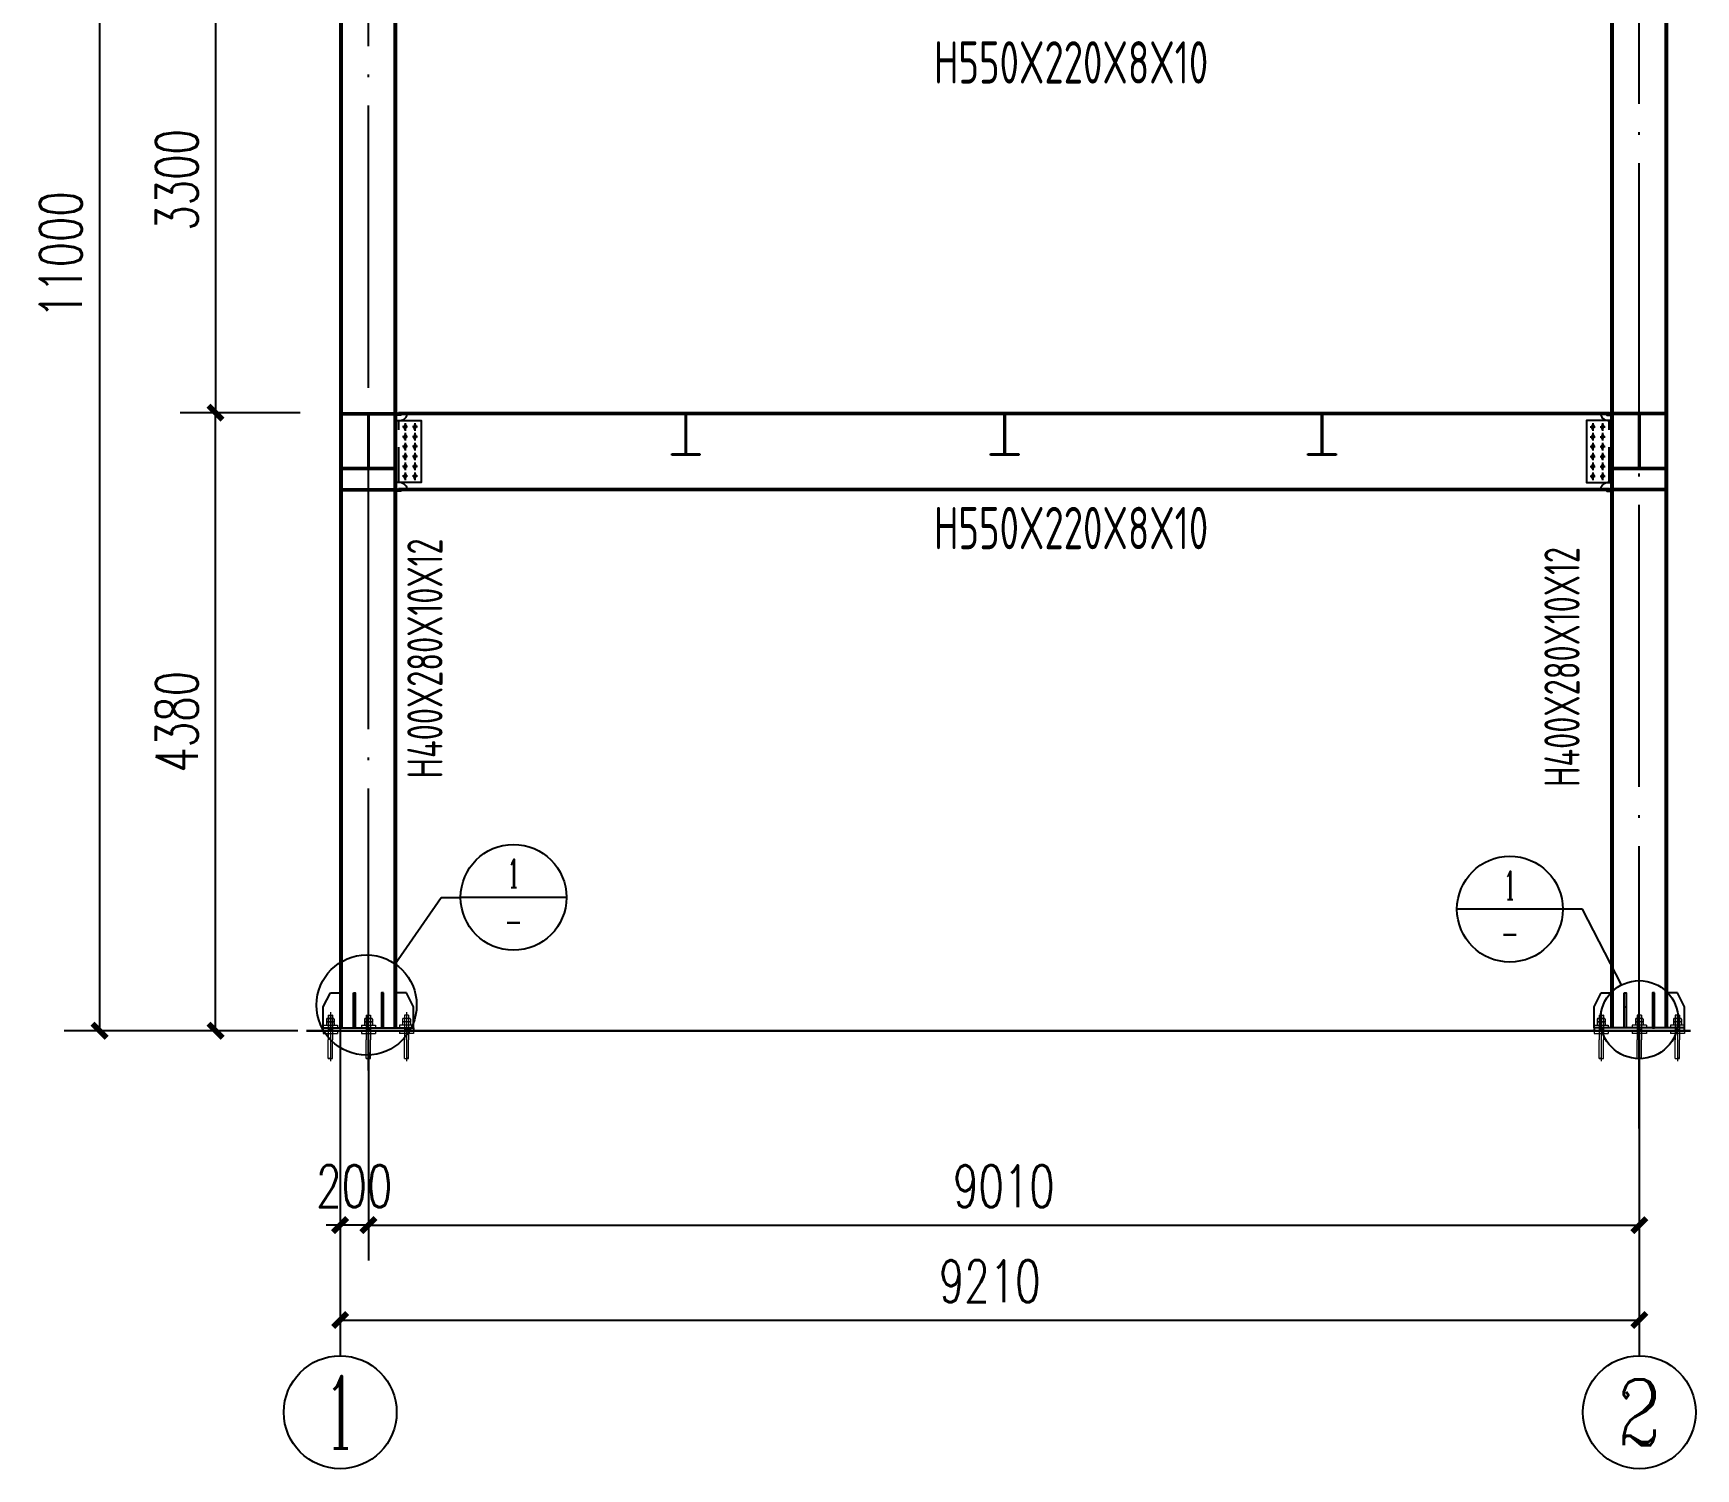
# Model space of a CAD drawing. Extents: x -89996 to 1006241, y -2176 to 440573.
# Drawn here: x 908641 to 920427, y 61276 to 71449 of the extents above; entities that cross this region are included whole.
import ezdxf
from ezdxf.enums import TextEntityAlignment as Align

# ---------------------------------------------------------------- set-up
doc = ezdxf.new("R2010")
doc.units = 0
doc.header["$LTSCALE"] = 1000
doc.header["$MEASUREMENT"] = 0
doc.linetypes.add('DASHED', pattern=[0.75, 0.5, -0.25])
doc.linetypes.add('DOTE', pattern=[2.42, 2, -0.2, 0.02, -0.2])
for name, color, linetype in [('AXIS', 3, 'Continuous'), ('AXIS_TEXT', 7, 'Continuous'), ('BOLT', 251, 'Continuous'), ('DOTE', 1, 'DOTE'), ('GL', 150, 'Continuous'), ('GZ', 50, 'Continuous'), ('PUB_TEXT', 7, 'Continuous'), ('PZ', 202, 'Continuous'), ('TEXT', 7, 'Continuous'), ('THIN', 7, 'Continuous'), ('板件', 11, 'Continuous'), ('梁_主零件_实线', 4, 'Continuous')]:
    doc.layers.add(name, color=color, linetype=linetype)
doc.layers.add('螺栓', color=15, linetype='Continuous', lineweight=18)
doc.styles.add('_TCH_AXIS', font='COMPLEX', dxfattribs={"bigfont": 'GBCBIG'})
doc.styles.add('_TCH_DIM_T3', font='SIMPLEX', dxfattribs={"width": 0.705882, "bigfont": 'GBCBIG'})
doc.styles.add('_TCH_LABEL', font='COMPLEX', dxfattribs={"bigfont": 'GBCBIG'})
doc.styles.add('COMPLEX', font='COMPLEX')
doc.styles.add('TSSD_Dimension', font='Tssdeng.shx', dxfattribs={"width": 0.8, "bigfont": 'hztxt.shx'})
doc.dimstyles.new('_TCH_ARCH&&100', dxfattribs={"dimtxt": 297.5, "dimasz": 100, "dimexe": 250, "dimexo": 300, "dimgap": 126.25, "dimtad": 1, "dimdec": 0, "dimzin": 0, "dimdsep": 46, "dimtxsty": '_TCH_DIM_T3', "dimblk": 'ARCHTICK', "dimcen": 0.09, "dimclrt": 7, "dimazin": 2, "dimtfac": 1, "dimtdec": 0, "dimtix": 1, "dimtmove": 2, "dimatfit": 3, "dimfxl": 0, "dimtolj": 1, "dimtzin": 0, "dimarcsym": 0})
doc.dimstyles.new('TCH_100_1', dxfattribs={"dimtxt": 297.5, "dimasz": 100, "dimexe": 250, "dimexo": 300, "dimgap": 126.25, "dimtad": 1, "dimdec": 0, "dimzin": 0, "dimdsep": 46, "dimtxsty": '_TCH_DIM_T3', "dimblk": 'ARCHTICK', "dimcen": 0.09, "dimclrd": 126, "dimclre": 126, "dimclrt": 7, "dimazin": 2, "dimtfac": 1, "dimtdec": 0, "dimtix": 1, "dimtmove": 2, "dimatfit": 3, "dimfxl": 0, "dimtolj": 1, "dimtzin": 0, "dimarcsym": 0})

# ---------------------------------------------------------------- blocks, each defined once
blk = doc.blocks.new('_ArchTick')
at = {"color": 0, "linetype": 'ByBlock', "const_width": 0.4}
blk.add_lwpolyline([(-0.5, -0.5), (0.5, 0.5)], dxfattribs=at)
blk = doc.blocks.new('*D1066')
at = {"layer": 'AXIS', "color": 0, "linetype": 'ByBlock', "lineweight": -2, "transparency": 16777216}
for p, q in [((910817, 64080), (910817, 62080)), ((920027, 64100), (920027, 62080)), ((910817, 62330), (920027, 62330))]:
    blk.add_line(p, q, dxfattribs=at)
at = {"layer": 'Defpoints', "color": 0, "linetype": 'ByBlock', "transparency": 16777216}
for p in [(910817, 64380, 4), (920027, 64400, 4), (920027, 62330)]:
    blk.add_point(p, dxfattribs=at)
at = {"layer": 'AXIS', "color": 0, "linetype": 'ByBlock', "lineweight": -2, "transparency": 16777216, "xscale": 100, "yscale": 100, "zscale": 100, "rotation": 180}
blk.add_blockref('_ArchTick', (910817, 62330), dxfattribs=at)
at = {"layer": 'AXIS', "color": 0, "linetype": 'ByBlock', "lineweight": -2, "transparency": 16777216, "xscale": 100, "yscale": 100, "zscale": 100}
blk.add_blockref('_ArchTick', (920027, 62330), dxfattribs=at)
at = {"layer": 'AXIS', "color": 7, "linetype": 'ByBlock', "transparency": 16777216, "insert": (915422, 62605), "char_height": 297.5, "attachment_point": 5, "style": '_TCH_DIM_T3'}
blk.add_mtext('\\A1;9210', dxfattribs=at)
blk = doc.blocks.new('*D1067')
at = {"layer": 'AXIS', "color": 0, "linetype": 'ByBlock', "lineweight": -2, "transparency": 16777216}
for p, q in [((910817, 63798), (910817, 62753)), ((911017, 63798), (911017, 62753)), ((910817, 63003), (910717, 63003)), ((911017, 63003), (910817, 63003)), ((911017, 63003), (911117, 63003))]:
    blk.add_line(p, q, dxfattribs=at)
at = {"layer": 'Defpoints', "color": 0, "linetype": 'ByBlock', "transparency": 16777216}
for p in [(910817, 64098), (911017, 64098), (910817, 63003)]:
    blk.add_point(p, dxfattribs=at)
at = {"layer": 'AXIS', "color": 0, "linetype": 'ByBlock', "lineweight": -2, "transparency": 16777216, "xscale": 100, "yscale": 100, "zscale": 100}
blk.add_blockref('_ArchTick', (910817, 63003), dxfattribs=at)
at = {"layer": 'AXIS', "color": 0, "linetype": 'ByBlock', "lineweight": -2, "transparency": 16777216, "xscale": 100, "yscale": 100, "zscale": 100, "rotation": 180}
blk.add_blockref('_ArchTick', (911017, 63003), dxfattribs=at)
at = {"layer": 'AXIS', "color": 7, "linetype": 'ByBlock', "transparency": 16777216, "insert": (910917, 63278), "char_height": 297.5, "attachment_point": 5, "style": '_TCH_DIM_T3'}
blk.add_mtext('\\A1;200', dxfattribs=at)
blk = doc.blocks.new('*D1068')
at = {"color": 126, "lineweight": -2, "transparency": 16777216}
for p, q in [((910531, 68760), (909683, 68760)), ((909933, 64380), (909933, 68760)), ((910397, 64380), (909683, 64380))]:
    blk.add_line(p, q, dxfattribs=at)
at = {"layer": 'Defpoints', "color": 0, "transparency": 16777216}
for p in [(909933, 68760), (910831, 68760), (910697, 64380)]:
    blk.add_point(p, dxfattribs=at)
at = {"color": 126, "lineweight": -2, "transparency": 16777216, "xscale": 100, "yscale": 100, "zscale": 100}
for p, rotation in [((909933, 68760), 90), ((909933, 64380), 270)]:
    blk.add_blockref('_ArchTick', p, dxfattribs=dict(at, rotation=rotation))
at = {"color": 7, "transparency": 16777216, "insert": (909658, 66570), "char_height": 297.5, "attachment_point": 5, "rotation": 90, "style": '_TCH_DIM_T3'}
blk.add_mtext('\\A1;4380', dxfattribs=at)
blk = doc.blocks.new('*D1069')
at = {"color": 126, "lineweight": -2, "transparency": 16777216}
for p, q in [((910533, 72060), (909683, 72060)), ((909933, 72060), (909933, 68760)), ((910533, 68760), (909683, 68760))]:
    blk.add_line(p, q, dxfattribs=at)
at = {"layer": 'Defpoints', "color": 0, "transparency": 16777216}
for p in [(910833, 72060, 2), (909933, 68760), (910833, 68760)]:
    blk.add_point(p, dxfattribs=at)
at = {"color": 126, "lineweight": -2, "transparency": 16777216, "xscale": 100, "yscale": 100, "zscale": 100}
for p, rotation in [((909933, 72060), 90), ((909933, 68760), 270)]:
    blk.add_blockref('_ArchTick', p, dxfattribs=dict(at, rotation=rotation))
at = {"color": 7, "transparency": 16777216, "insert": (909658, 70410), "char_height": 297.5, "attachment_point": 5, "rotation": 90, "style": '_TCH_DIM_T3'}
blk.add_mtext('\\A1;3300', dxfattribs=at)
blk = doc.blocks.new('*D1071')
at = {"color": 126, "lineweight": -2, "transparency": 16777216}
for p, q in [((910517, 75380), (908861, 75380)), ((909111, 75380), (909111, 64380)), ((910517, 64380), (908861, 64380))]:
    blk.add_line(p, q, dxfattribs=at)
at = {"layer": 'Defpoints', "color": 0, "transparency": 16777216}
for p in [(910817, 75380), (909111, 64380), (910817, 64380)]:
    blk.add_point(p, dxfattribs=at)
at = {"color": 126, "lineweight": -2, "transparency": 16777216, "xscale": 100, "yscale": 100, "zscale": 100}
for p, rotation in [((909111, 75380), 90), ((909111, 64380), 270)]:
    blk.add_blockref('_ArchTick', p, dxfattribs=dict(at, rotation=rotation))
at = {"color": 7, "transparency": 16777216, "insert": (908836, 69880), "char_height": 297.5, "attachment_point": 5, "rotation": 90, "style": '_TCH_DIM_T3'}
blk.add_mtext('\\A1;11000', dxfattribs=at)
blk = doc.blocks.new('*D2790')
at = {"layer": 'AXIS', "color": 0, "linetype": 'ByBlock', "lineweight": -2, "transparency": 16777216}
for p, q in [((911017, 64227), (911017, 62753)), ((920027, 64227), (920027, 62753)), ((911017, 63003), (920027, 63003))]:
    blk.add_line(p, q, dxfattribs=at)
at = {"layer": 'Defpoints', "color": 0, "linetype": 'ByBlock', "transparency": 16777216}
for p in [(911017, 64527), (920027, 64527), (920027, 63003)]:
    blk.add_point(p, dxfattribs=at)
at = {"layer": 'AXIS', "color": 0, "linetype": 'ByBlock', "lineweight": -2, "transparency": 16777216, "xscale": 100, "yscale": 100, "zscale": 100, "rotation": 180}
blk.add_blockref('_ArchTick', (911017, 63003), dxfattribs=at)
at = {"layer": 'AXIS', "color": 0, "linetype": 'ByBlock', "lineweight": -2, "transparency": 16777216, "xscale": 100, "yscale": 100, "zscale": 100}
blk.add_blockref('_ArchTick', (920027, 63003), dxfattribs=at)
at = {"layer": 'AXIS', "color": 7, "linetype": 'ByBlock', "transparency": 16777216, "insert": (915522, 63278), "char_height": 297.5, "attachment_point": 5, "style": '_TCH_DIM_T3'}
blk.add_mtext('\\A1;9010', dxfattribs=at)
blk = doc.blocks.new('_AXISO')
blk.add_circle((0, 0), 0.5)
at = {"layer": 'AXIS_TEXT', "style": 'COMPLEX', "width": 1.041667}
blk.add_attdef('A', text='', height=0.56, dxfattribs=at).set_placement((-0.25, -0.28), (0.25, -0.28), align=Align.FIT)

msp = doc.modelspace()

# ---------------------------------------------------------------- hatches: boundary and pattern name
at = {"layer": 'BOLT'}
for points in [[(911277.36, 68677.79), (911286.36, 68659.79), (911277.36, 68641.79), (911268.36, 68659.79)], [(911277.36, 68607.79), (911286.36, 68589.79), (911277.36, 68571.79), (911268.36, 68589.79)], [(911347.36, 68677.79), (911356.36, 68659.79), (911347.36, 68641.79), (911338.36, 68659.79)], [(911347.36, 68607.79), (911356.36, 68589.79), (911347.36, 68571.79), (911338.36, 68589.79)], [(919697.36, 68677.79), (919688.36, 68659.79), (919697.36, 68641.79), (919706.36, 68659.79)], [(919697.36, 68607.79), (919688.36, 68589.79), (919697.36, 68571.79), (919706.36, 68589.79)], [(919767.36, 68677.79), (919758.36, 68659.79), (919767.36, 68641.79), (919776.36, 68659.79)], [(919767.36, 68607.79), (919758.36, 68589.79), (919767.36, 68571.79), (919776.36, 68589.79)], [(911277.36, 68537.79), (911286.36, 68519.79), (911277.36, 68501.79), (911268.36, 68519.79)], [(911347.36, 68537.79), (911356.36, 68519.79), (911347.36, 68501.79), (911338.36, 68519.79)], [(919697.36, 68537.79), (919688.36, 68519.79), (919697.36, 68501.79), (919706.36, 68519.79)], [(919767.36, 68537.79), (919758.36, 68519.79), (919767.36, 68501.79), (919776.36, 68519.79)], [(911277.36, 68467.79), (911286.36, 68449.79), (911277.36, 68431.79), (911268.36, 68449.79)], [(911277.36, 68397.79), (911286.36, 68379.79), (911277.36, 68361.79), (911268.36, 68379.79)], [(911347.36, 68467.79), (911356.36, 68449.79), (911347.36, 68431.79), (911338.36, 68449.79)], [(911347.36, 68397.79), (911356.36, 68379.79), (911347.36, 68361.79), (911338.36, 68379.79)], [(919697.36, 68467.79), (919688.36, 68449.79), (919697.36, 68431.79), (919706.36, 68449.79)], [(919697.36, 68397.79), (919688.36, 68379.79), (919697.36, 68361.79), (919706.36, 68379.79)], [(919767.36, 68467.79), (919758.36, 68449.79), (919767.36, 68431.79), (919776.36, 68449.79)], [(919767.36, 68397.79), (919758.36, 68379.79), (919767.36, 68361.79), (919776.36, 68379.79)], [(911277.36, 68327.79), (911286.36, 68309.79), (911277.36, 68291.79), (911268.36, 68309.79)], [(911347.36, 68327.79), (911356.36, 68309.79), (911347.36, 68291.79), (911338.36, 68309.79)], [(919697.36, 68327.79), (919688.36, 68309.79), (919697.36, 68291.79), (919706.36, 68309.79)], [(919767.36, 68327.79), (919758.36, 68309.79), (919767.36, 68291.79), (919776.36, 68309.79)]]:
    msp.add_hatch(color=256, dxfattribs=at).paths.add_polyline_path(points)

# ---------------------------------------------------------------- linework, layer by layer
at = {"layer": 'AXIS'}
for p, q in [((911206.14, 64854.17), (911532.26, 65325.66)), ((911532.26, 65325.66), (911670.96, 65325.66)), ((912420.96, 65325.66), (911670.96, 65325.66)), ((919484.65, 65242.05), (918734.65, 65242.05)), ((919623.35, 65242.05), (919484.65, 65242.05)), ((919900.44, 64704.81), (919623.35, 65242.05)), ((920027.36, 64399.76), (920027.36, 62076.29))]:
    msp.add_line(p, q, dxfattribs=at)
at = {"layer": 'AXIS', "linetype": 'ByBlock'}
msp.add_line((910817.36, 64399.76), (910817.36, 62076.29), dxfattribs=at)
at = {"layer": 'AXIS'}
for centre, radius in [((912045.96, 65325.66), 375), ((919109.65, 65242.05), 375), ((911004.24, 64562.29), 354.91), ((920027.36, 64458.71), 276.9)]:
    msp.add_circle(centre, radius, dxfattribs=at)
at = {"layer": 'BOLT'}
for p, q in [((911295.36, 68659.79), (911259.36, 68659.79)), ((911277.36, 68677.79), (911268.36, 68659.79)), ((911277.36, 68641.79), (911268.36, 68659.79)), ((911277.36, 68607.79), (911268.36, 68589.79)), ((911277.36, 68686.79), (911277.36, 68632.79)), ((911277.36, 68677.79), (911286.36, 68659.79)), ((911277.36, 68641.79), (911286.36, 68659.79)), ((911277.36, 68616.79), (911277.36, 68562.79)), ((911277.36, 68607.79), (911286.36, 68589.79)), ((911365.36, 68659.79), (911329.36, 68659.79)), ((911347.36, 68677.79), (911338.36, 68659.79)), ((911347.36, 68641.79), (911338.36, 68659.79)), ((911347.36, 68607.79), (911338.36, 68589.79)), ((911347.36, 68686.79), (911347.36, 68632.79)), ((911347.36, 68677.79), (911356.36, 68659.79)), ((911347.36, 68641.79), (911356.36, 68659.79)), ((911347.36, 68616.79), (911347.36, 68562.79)), ((911347.36, 68607.79), (911356.36, 68589.79)), ((919679.36, 68659.79), (919715.36, 68659.79)), ((919697.36, 68677.79), (919688.36, 68659.79)), ((919697.36, 68641.79), (919688.36, 68659.79)), ((919697.36, 68607.79), (919688.36, 68589.79)), ((919697.36, 68686.79), (919697.36, 68632.79)), ((919697.36, 68677.79), (919706.36, 68659.79)), ((919697.36, 68641.79), (919706.36, 68659.79)), ((919697.36, 68616.79), (919697.36, 68562.79)), ((919697.36, 68607.79), (919706.36, 68589.79)), ((919749.36, 68659.79), (919785.36, 68659.79)), ((919767.36, 68677.79), (919758.36, 68659.79)), ((919767.36, 68641.79), (919758.36, 68659.79)), ((919767.36, 68607.79), (919758.36, 68589.79)), ((919767.36, 68686.79), (919767.36, 68632.79)), ((919767.36, 68677.79), (919776.36, 68659.79)), ((919767.36, 68641.79), (919776.36, 68659.79)), ((919767.36, 68616.79), (919767.36, 68562.79)), ((919767.36, 68607.79), (919776.36, 68589.79)), ((911295.36, 68589.79), (911259.36, 68589.79)), ((911295.36, 68519.79), (911259.36, 68519.79)), ((911277.36, 68571.79), (911268.36, 68589.79)), ((911277.36, 68537.79), (911268.36, 68519.79)), ((911277.36, 68501.79), (911268.36, 68519.79)), ((911277.36, 68571.79), (911286.36, 68589.79)), ((911277.36, 68546.79), (911277.36, 68492.79)), ((911277.36, 68537.79), (911286.36, 68519.79)), ((911277.36, 68501.79), (911286.36, 68519.79)), ((911365.36, 68589.79), (911329.36, 68589.79)), ((911365.36, 68519.79), (911329.36, 68519.79)), ((911347.36, 68571.79), (911338.36, 68589.79)), ((911347.36, 68537.79), (911338.36, 68519.79)), ((911347.36, 68501.79), (911338.36, 68519.79)), ((911347.36, 68571.79), (911356.36, 68589.79)), ((911347.36, 68546.79), (911347.36, 68492.79)), ((911347.36, 68537.79), (911356.36, 68519.79)), ((911347.36, 68501.79), (911356.36, 68519.79)), ((919679.36, 68589.79), (919715.36, 68589.79)), ((919679.36, 68519.79), (919715.36, 68519.79)), ((919697.36, 68571.79), (919688.36, 68589.79)), ((919697.36, 68537.79), (919688.36, 68519.79)), ((919697.36, 68501.79), (919688.36, 68519.79)), ((919697.36, 68571.79), (919706.36, 68589.79)), ((919697.36, 68546.79), (919697.36, 68492.79)), ((919697.36, 68537.79), (919706.36, 68519.79)), ((919697.36, 68501.79), (919706.36, 68519.79)), ((919749.36, 68589.79), (919785.36, 68589.79)), ((919749.36, 68519.79), (919785.36, 68519.79)), ((919767.36, 68571.79), (919758.36, 68589.79)), ((919767.36, 68537.79), (919758.36, 68519.79)), ((919767.36, 68501.79), (919758.36, 68519.79)), ((919767.36, 68571.79), (919776.36, 68589.79)), ((919767.36, 68546.79), (919767.36, 68492.79)), ((919767.36, 68537.79), (919776.36, 68519.79)), ((919767.36, 68501.79), (919776.36, 68519.79)), ((911295.36, 68449.79), (911259.36, 68449.79)), ((911295.36, 68379.79), (911259.36, 68379.79)), ((911277.36, 68467.79), (911268.36, 68449.79)), ((911277.36, 68431.79), (911268.36, 68449.79)), ((911277.36, 68397.79), (911268.36, 68379.79)), ((911277.36, 68361.79), (911268.36, 68379.79)), ((911277.36, 68476.79), (911277.36, 68422.79)), ((911277.36, 68467.79), (911286.36, 68449.79)), ((911277.36, 68431.79), (911286.36, 68449.79)), ((911277.36, 68406.79), (911277.36, 68352.79)), ((911277.36, 68397.79), (911286.36, 68379.79)), ((911277.36, 68361.79), (911286.36, 68379.79)), ((911365.36, 68449.79), (911329.36, 68449.79)), ((911365.36, 68379.79), (911329.36, 68379.79)), ((911347.36, 68467.79), (911338.36, 68449.79)), ((911347.36, 68431.79), (911338.36, 68449.79)), ((911347.36, 68397.79), (911338.36, 68379.79)), ((911347.36, 68361.79), (911338.36, 68379.79)), ((911347.36, 68476.79), (911347.36, 68422.79)), ((911347.36, 68467.79), (911356.36, 68449.79)), ((911347.36, 68431.79), (911356.36, 68449.79)), ((911347.36, 68406.79), (911347.36, 68352.79)), ((911347.36, 68397.79), (911356.36, 68379.79)), ((911347.36, 68361.79), (911356.36, 68379.79)), ((919679.36, 68449.79), (919715.36, 68449.79)), ((919679.36, 68379.79), (919715.36, 68379.79)), ((919697.36, 68467.79), (919688.36, 68449.79)), ((919697.36, 68431.79), (919688.36, 68449.79)), ((919697.36, 68397.79), (919688.36, 68379.79)), ((919697.36, 68361.79), (919688.36, 68379.79)), ((919697.36, 68476.79), (919697.36, 68422.79)), ((919697.36, 68467.79), (919706.36, 68449.79)), ((919697.36, 68431.79), (919706.36, 68449.79)), ((919697.36, 68406.79), (919697.36, 68352.79)), ((919697.36, 68397.79), (919706.36, 68379.79)), ((919697.36, 68361.79), (919706.36, 68379.79)), ((919749.36, 68449.79), (919785.36, 68449.79)), ((919749.36, 68379.79), (919785.36, 68379.79)), ((919767.36, 68467.79), (919758.36, 68449.79)), ((919767.36, 68431.79), (919758.36, 68449.79)), ((919767.36, 68397.79), (919758.36, 68379.79)), ((919767.36, 68361.79), (919758.36, 68379.79)), ((919767.36, 68476.79), (919767.36, 68422.79)), ((919767.36, 68467.79), (919776.36, 68449.79)), ((919767.36, 68431.79), (919776.36, 68449.79)), ((919767.36, 68406.79), (919767.36, 68352.79)), ((919767.36, 68397.79), (919776.36, 68379.79)), ((919767.36, 68361.79), (919776.36, 68379.79)), ((911295.36, 68309.79), (911259.36, 68309.79)), ((911277.36, 68327.79), (911268.36, 68309.79)), ((911277.36, 68291.79), (911268.36, 68309.79)), ((911277.36, 68336.79), (911277.36, 68282.79)), ((911277.36, 68327.79), (911286.36, 68309.79)), ((911277.36, 68291.79), (911286.36, 68309.79)), ((911365.36, 68309.79), (911329.36, 68309.79)), ((911347.36, 68327.79), (911338.36, 68309.79)), ((911347.36, 68291.79), (911338.36, 68309.79)), ((911347.36, 68336.79), (911347.36, 68282.79)), ((911347.36, 68327.79), (911356.36, 68309.79)), ((911347.36, 68291.79), (911356.36, 68309.79)), ((919679.36, 68309.79), (919715.36, 68309.79)), ((919697.36, 68327.79), (919688.36, 68309.79)), ((919697.36, 68291.79), (919688.36, 68309.79)), ((919697.36, 68336.79), (919697.36, 68282.79)), ((919697.36, 68327.79), (919706.36, 68309.79)), ((919697.36, 68291.79), (919706.36, 68309.79)), ((919749.36, 68309.79), (919785.36, 68309.79)), ((919767.36, 68327.79), (919758.36, 68309.79)), ((919767.36, 68291.79), (919758.36, 68309.79)), ((919767.36, 68336.79), (919767.36, 68282.79)), ((919767.36, 68327.79), (919776.36, 68309.79)), ((919767.36, 68291.79), (919776.36, 68309.79))]:
    msp.add_line(p, q, dxfattribs=at)
at = {"layer": 'DOTE'}
for p, q in [((920027.36, 63688.47), (920027.36, 75533.34)), ((911017.36, 64097.55), (911017.36, 75405.92))]:
    msp.add_line(p, q, dxfattribs=at)
at = {"layer": 'DOTE', "const_width": 15}
msp.add_lwpolyline([(910577.36, 64379.87), (920391.04, 64379.87)], dxfattribs=at)
at = {"layer": 'GL', "linetype": 'DASHED', "ltscale": 0.5}
for p, q in [((911232.36, 68264.79), (911232.36, 68704.79)), ((919812.36, 68264.79), (919812.36, 68704.79))]:
    msp.add_line(p, q, dxfattribs=at)
at = {"layer": 'GL'}
for centre, radius, start, end in [((911236.58, 68762.19), 57.55, 265.799029, 345.513641), ((919808.14, 68762.19), 57.55, 194.486357, 274.20097), ((911236.23, 68206.14), 58.78, 15.440021, 93.778813), ((919808.49, 68206.14), 58.78, 86.221186, 164.559978)]:
    msp.add_arc(centre, radius, start, end, dxfattribs=at)
at = {"layer": 'GZ'}
for p, q in [((910817.36, 64399.87), (910817.36, 75379.87)), ((910831.36, 64399.87), (910831.36, 75379.87)), ((920213.36, 64399.87), (920213.36, 75379.87)), ((920227.36, 64399.87), (920227.36, 75379.87)), ((911203.36, 64399.87), (911203.36, 74902.36)), ((911217.36, 64399.87), (911217.36, 74902.36)), ((919827.36, 64399.87), (919827.36, 74902.36)), ((919841.36, 64399.87), (919841.36, 74902.36)), ((910697.36, 64549.76), (910747.36, 64649.76)), ((910747.36, 64649.76), (910817.36, 64649.76)), ((911287.36, 64649.76), (911217.36, 64649.76)), ((911337.36, 64549.76), (911287.36, 64649.76)), ((919707.36, 64549.76), (919757.36, 64649.76)), ((919757.36, 64649.76), (919827.36, 64649.76)), ((920297.36, 64649.76), (920227.36, 64649.76)), ((920347.36, 64549.76), (920297.36, 64649.76)), ((910697.36, 64399.76), (910697.36, 64549.76)), ((910910.36, 64549.76), (910924.36, 64549.76)), ((911124.36, 64549.76), (911110.36, 64549.76)), ((911337.36, 64399.76), (911337.36, 64549.76)), ((919707.36, 64399.76), (919707.36, 64549.76)), ((919920.36, 64549.76), (919934.36, 64549.76)), ((920134.36, 64549.76), (920120.36, 64549.76)), ((920347.36, 64399.76), (920347.36, 64549.76))]:
    msp.add_line(p, q, dxfattribs=at)
for points in [[(910910.36, 64649.76), (910924.36, 64649.76), (910924.36, 64399.76), (910910.36, 64399.76)], [(911124.36, 64649.76), (911110.36, 64649.76), (911110.36, 64399.76), (911124.36, 64399.76)], [(919920.36, 64649.76), (919934.36, 64649.76), (919934.36, 64399.76), (919920.36, 64399.76)], [(920134.36, 64649.76), (920120.36, 64649.76), (920120.36, 64399.76), (920134.36, 64399.76)], [(910697.36, 64399.76), (911337.36, 64399.76), (911337.36, 64379.76), (910697.36, 64379.76)], [(920347.36, 64399.76), (919707.36, 64399.76), (919707.36, 64379.76), (920347.36, 64379.76)]]:
    msp.add_lwpolyline(points, close=True, dxfattribs=at)
at = {"layer": 'PZ', "ltscale": 1000}
for p, q in [((910831.36, 68759.79), (911203.36, 68759.79)), ((910831.36, 68747.79), (911203.36, 68747.79)), ((920213.36, 68759.79), (919841.36, 68759.79)), ((920213.36, 68747.79), (919841.36, 68747.79)), ((910831.36, 68371.79, -2.24), (911203.36, 68371.79, -2.24)), ((919841.36, 68371.79, -2.24), (920213.36, 68371.79, -2.24)), ((910831.36, 68359.79, -2.24), (911203.36, 68359.79, -2.24)), ((919841.36, 68359.79, -2.24), (920213.36, 68359.79, -2.24)), ((910831.36, 68221.79), (911203.36, 68221.79)), ((910831.36, 68209.79), (911203.36, 68209.79)), ((920213.36, 68221.79), (919841.36, 68221.79)), ((920213.36, 68209.79), (919841.36, 68209.79))]:
    msp.add_line(p, q, dxfattribs=at)
for points in [[(911217.36, 68704.79), (911392.36, 68704.79), (911392.36, 68264.79), (911217.36, 68264.79)], [(919827.36, 68704.79), (919652.36, 68704.79), (919652.36, 68264.79), (919827.36, 68264.79)]]:
    msp.add_lwpolyline(points, close=True, dxfattribs=at)
at = {"layer": '板件'}
for points in [[(911217.36, 68747.79), (911247.36, 68747.79), (911247.36, 68742.79), (911217.36, 68742.79)], [(919827.36, 68747.79), (919797.36, 68747.79), (919797.36, 68742.79), (919827.36, 68742.79)], [(911217.36, 68209.79), (911247.36, 68209.79), (911247.36, 68204.79), (911217.36, 68204.79)], [(919827.36, 68209.79), (919797.36, 68209.79), (919797.36, 68204.79), (919827.36, 68204.79)]]:
    msp.add_lwpolyline(points, close=True, dxfattribs=at)
at = {"layer": '梁_主零件_实线'}
for p, q in [((910892.36, 68759.79, -2.24), (911142.36, 68759.79, -2.24)), ((910892.36, 68751.79, -2.24), (910892.36, 68759.79, -2.24)), ((911142.36, 68751.79, -2.24), (910892.36, 68751.79, -2.24)), ((911014.36, 68367.79, -2.24), (911014.36, 68751.79, -2.24)), ((911020.36, 68751.79, -2.24), (911020.36, 68367.79, -2.24)), ((911142.36, 68759.79, -2.24), (911142.36, 68751.79, -2.24)), ((911219.36, 68749.79), (911229.36, 68759.79)), ((911219.36, 68747.79), (911219.36, 68749.79)), ((919827.36, 68747.79), (911219.36, 68747.79)), ((919815.36, 68759.79), (911229.36, 68759.79)), ((913167.36, 68759.79), (913367.36, 68759.79)), ((913167.36, 68751.79), (913167.36, 68759.79)), ((913367.36, 68751.79), (913167.36, 68751.79)), ((913264.36, 68467.79), (913264.36, 68751.79)), ((913270.36, 68751.79), (913270.36, 68467.79)), ((913367.36, 68759.79), (913367.36, 68751.79)), ((915427.36, 68759.79), (915627.36, 68759.79)), ((915427.36, 68751.79), (915427.36, 68759.79)), ((915627.36, 68751.79), (915427.36, 68751.79)), ((915524.36, 68467.79), (915524.36, 68751.79)), ((915530.36, 68751.79), (915530.36, 68467.79)), ((915627.36, 68759.79), (915627.36, 68751.79)), ((917677.36, 68759.79), (917877.36, 68759.79)), ((917677.36, 68751.79), (917677.36, 68759.79)), ((917877.36, 68751.79), (917677.36, 68751.79)), ((917774.36, 68467.79), (917774.36, 68751.79)), ((917780.36, 68751.79), (917780.36, 68467.79)), ((917877.36, 68759.79), (917877.36, 68751.79)), ((919825.36, 68749.79), (919815.36, 68759.79)), ((919825.36, 68747.79), (919825.36, 68749.79)), ((919902.36, 68759.79, -2.24), (920152.36, 68759.79, -2.24)), ((919902.36, 68751.79, -2.24), (919902.36, 68759.79, -2.24)), ((920152.36, 68751.79, -2.24), (919902.36, 68751.79, -2.24)), ((920024.36, 68367.79, -2.24), (920024.36, 68751.79, -2.24)), ((920030.36, 68751.79, -2.24), (920030.36, 68367.79, -2.24)), ((920152.36, 68759.79, -2.24), (920152.36, 68751.79, -2.24)), ((910892.36, 68359.79, -2.24), (910892.36, 68367.79, -2.24)), ((910892.36, 68367.79, -2.24), (911142.36, 68367.79, -2.24)), ((911142.36, 68367.79, -2.24), (911142.36, 68359.79, -2.24)), ((913167.36, 68459.79), (913167.36, 68467.79)), ((913167.36, 68467.79), (913367.36, 68467.79)), ((913367.36, 68459.79), (913167.36, 68459.79)), ((913367.36, 68467.79), (913367.36, 68459.79)), ((915427.36, 68459.79), (915427.36, 68467.79)), ((915427.36, 68467.79), (915627.36, 68467.79)), ((915627.36, 68459.79), (915427.36, 68459.79)), ((915627.36, 68467.79), (915627.36, 68459.79)), ((917677.36, 68459.79), (917677.36, 68467.79)), ((917677.36, 68467.79), (917877.36, 68467.79)), ((917877.36, 68459.79), (917677.36, 68459.79)), ((917877.36, 68467.79), (917877.36, 68459.79)), ((919902.36, 68359.79, -2.24), (919902.36, 68367.79, -2.24)), ((919902.36, 68367.79, -2.24), (920152.36, 68367.79, -2.24)), ((920152.36, 68367.79, -2.24), (920152.36, 68359.79, -2.24)), ((911142.36, 68359.79, -2.24), (910892.36, 68359.79, -2.24)), ((920152.36, 68359.79, -2.24), (919902.36, 68359.79, -2.24)), ((911219.36, 68211.79), (911229.36, 68221.79)), ((911219.36, 68209.79), (911219.36, 68211.79)), ((919827.36, 68209.79), (911219.36, 68209.79)), ((919815.36, 68221.79), (911229.36, 68221.79)), ((919825.36, 68211.79), (919815.36, 68221.79)), ((919825.36, 68209.79), (919825.36, 68211.79))]:
    msp.add_line(p, q, dxfattribs=at)
at = {"layer": '螺栓'}
for p, q in [((910732.36, 64490.76), (910733.36, 64491.76)), ((910732.36, 64490.76), (910762.36, 64490.76)), ((910732.36, 64490.76), (910732.36, 64467.76)), ((910733.36, 64491.76), (910733.36, 64389.76)), ((910733.36, 64491.76), (910761.36, 64491.76)), ((910761.36, 64491.76), (910761.36, 64389.76)), ((910762.36, 64490.76), (910761.36, 64491.76)), ((910762.36, 64490.76), (910762.36, 64467.76)), ((911002.36, 64490.76), (911003.36, 64491.76)), ((911002.36, 64490.76), (911032.36, 64490.76)), ((911002.36, 64490.76), (911002.36, 64467.76)), ((911003.36, 64491.76), (911003.36, 64389.76)), ((911003.36, 64491.76), (911031.36, 64491.76)), ((911031.36, 64491.76), (911031.36, 64389.76)), ((911032.36, 64490.76), (911031.36, 64491.76)), ((911032.36, 64490.76), (911032.36, 64467.76)), ((911272.36, 64490.76), (911273.36, 64491.76)), ((911302.36, 64490.76), (911272.36, 64490.76)), ((911272.36, 64490.76), (911272.36, 64467.76)), ((911301.36, 64491.76), (911273.36, 64491.76)), ((911273.36, 64491.76), (911273.36, 64389.76)), ((911301.36, 64491.76), (911301.36, 64389.76)), ((911302.36, 64490.76), (911301.36, 64491.76)), ((911302.36, 64490.76), (911302.36, 64467.76)), ((919742.36, 64490.76), (919743.36, 64491.76)), ((919742.36, 64490.76), (919772.36, 64490.76)), ((919742.36, 64490.76), (919742.36, 64467.76)), ((919743.36, 64491.76), (919743.36, 64389.76)), ((919743.36, 64491.76), (919771.36, 64491.76)), ((919771.36, 64491.76), (919771.36, 64389.76)), ((919772.36, 64490.76), (919771.36, 64491.76)), ((919772.36, 64490.76), (919772.36, 64467.76)), ((920012.36, 64490.76), (920013.36, 64491.76)), ((920042.36, 64490.76), (920012.36, 64490.76)), ((920012.36, 64490.76), (920012.36, 64467.76)), ((920041.36, 64491.76), (920013.36, 64491.76)), ((920013.36, 64491.76), (920013.36, 64389.76)), ((920041.36, 64491.76), (920041.36, 64389.76)), ((920042.36, 64490.76), (920041.36, 64491.76)), ((920042.36, 64490.76), (920042.36, 64467.76)), ((920282.36, 64490.76), (920283.36, 64491.76)), ((920312.36, 64490.76), (920282.36, 64490.76)), ((920282.36, 64490.76), (920282.36, 64467.76)), ((920311.36, 64491.76), (920283.36, 64491.76)), ((920283.36, 64491.76), (920283.36, 64389.76)), ((920311.36, 64491.76), (920311.36, 64389.76)), ((920312.36, 64490.76), (920311.36, 64491.76)), ((920312.36, 64490.76), (920312.36, 64467.76)), ((910697.35, 64379.76), (910797.35, 64379.76)), ((910697.35, 64379.76), (910697.35, 64359.76)), ((910697.35, 64359.76), (910797.35, 64359.76)), ((910697.36, 64419.76), (910697.36, 64399.76)), ((910697.36, 64419.76), (910797.36, 64419.76)), ((910697.36, 64399.76), (910797.36, 64399.76)), ((910719.36, 64462.96), (910719.36, 64443.76)), ((910719.36, 64443.76), (910775.36, 64443.76)), ((910719.36, 64438.96), (910719.36, 64419.76)), ((910725.86, 64467.76), (910768.86, 64467.76)), ((910732.36, 64467.76), (910732.36, 64314.67)), ((910762.36, 64389.76), (910732.36, 64389.76)), ((910762.36, 64467.76), (910762.36, 64314.67)), ((910775.36, 64462.96), (910775.36, 64443.76)), ((910775.36, 64438.96), (910775.36, 64419.76)), ((910797.35, 64379.76), (910797.35, 64359.76)), ((910797.36, 64419.76), (910797.36, 64399.76)), ((910967.35, 64379.76), (911067.35, 64379.76)), ((910967.35, 64379.76), (910967.35, 64359.76)), ((910967.35, 64359.76), (911067.35, 64359.76)), ((910967.36, 64419.76), (910967.36, 64399.76)), ((910967.36, 64419.76), (911067.36, 64419.76)), ((910967.36, 64399.76), (911067.36, 64399.76)), ((910989.36, 64462.96), (910989.36, 64443.76)), ((910989.36, 64443.76), (911045.36, 64443.76)), ((910989.36, 64438.96), (910989.36, 64419.76)), ((910995.86, 64467.76), (911038.86, 64467.76)), ((911002.36, 64467.76), (911002.36, 64314.67)), ((911032.36, 64389.76), (911002.36, 64389.76)), ((911032.36, 64467.76), (911032.36, 64314.67)), ((911045.36, 64462.96), (911045.36, 64443.76)), ((911045.36, 64438.96), (911045.36, 64419.76)), ((911067.35, 64379.76), (911067.35, 64359.76)), ((911067.36, 64419.76), (911067.36, 64399.76)), ((911337.36, 64419.76), (911237.36, 64419.76)), ((911237.36, 64419.76), (911237.36, 64399.76)), ((911337.36, 64399.76), (911237.36, 64399.76)), ((911237.37, 64379.76), (911237.37, 64359.76)), ((911337.37, 64379.76), (911237.37, 64379.76)), ((911337.37, 64359.76), (911237.37, 64359.76)), ((911259.36, 64462.96), (911259.36, 64443.76)), ((911315.36, 64443.76), (911259.36, 64443.76)), ((911259.36, 64438.96), (911259.36, 64419.76)), ((911308.86, 64467.76), (911265.86, 64467.76)), ((911272.36, 64467.76), (911272.36, 64314.67)), ((911272.36, 64389.76), (911302.36, 64389.76)), ((911302.36, 64467.76), (911302.36, 64314.67)), ((911315.36, 64462.96), (911315.36, 64443.76)), ((911315.36, 64438.96), (911315.36, 64419.76)), ((911337.36, 64419.76), (911337.36, 64399.76)), ((911337.37, 64379.76), (911337.37, 64359.76)), ((919707.35, 64379.76), (919807.35, 64379.76)), ((919707.35, 64379.76), (919707.35, 64359.76)), ((919707.35, 64359.76), (919807.35, 64359.76)), ((919707.36, 64419.76), (919707.36, 64399.76)), ((919707.36, 64419.76), (919807.36, 64419.76)), ((919707.36, 64399.76), (919807.36, 64399.76)), ((919729.36, 64462.96), (919729.36, 64443.76)), ((919729.36, 64443.76), (919785.36, 64443.76)), ((919729.36, 64438.96), (919729.36, 64419.76)), ((919735.86, 64467.76), (919778.86, 64467.76)), ((919742.36, 64467.76), (919742.36, 64314.67)), ((919772.36, 64389.76), (919742.36, 64389.76)), ((919772.36, 64467.76), (919772.36, 64314.67)), ((919785.36, 64462.96), (919785.36, 64443.76)), ((919785.36, 64438.96), (919785.36, 64419.76)), ((919807.35, 64379.76), (919807.35, 64359.76)), ((919807.36, 64419.76), (919807.36, 64399.76)), ((920077.36, 64419.76), (919977.36, 64419.76)), ((919977.36, 64419.76), (919977.36, 64399.76)), ((920077.36, 64399.76), (919977.36, 64399.76)), ((919977.37, 64379.76), (919977.37, 64359.76)), ((920077.37, 64379.76), (919977.37, 64379.76)), ((920077.37, 64359.76), (919977.37, 64359.76)), ((919999.36, 64462.96), (919999.36, 64443.76)), ((920055.36, 64443.76), (919999.36, 64443.76)), ((919999.36, 64438.96), (919999.36, 64419.76)), ((920048.86, 64467.76), (920005.86, 64467.76)), ((920012.36, 64467.76), (920012.36, 64314.67)), ((920012.36, 64389.76), (920042.36, 64389.76)), ((920042.36, 64467.76), (920042.36, 64314.67)), ((920055.36, 64462.96), (920055.36, 64443.76)), ((920055.36, 64438.96), (920055.36, 64419.76)), ((920077.36, 64419.76), (920077.36, 64399.76)), ((920077.37, 64379.76), (920077.37, 64359.76)), ((920347.36, 64419.76), (920247.36, 64419.76)), ((920247.36, 64419.76), (920247.36, 64399.76)), ((920347.36, 64399.76), (920247.36, 64399.76)), ((920247.37, 64379.76), (920247.37, 64359.76)), ((920347.37, 64379.76), (920247.37, 64379.76)), ((920347.37, 64359.76), (920247.37, 64359.76)), ((920269.36, 64462.96), (920269.36, 64443.76)), ((920325.36, 64443.76), (920269.36, 64443.76)), ((920269.36, 64438.96), (920269.36, 64419.76)), ((920318.86, 64467.76), (920275.86, 64467.76)), ((920282.36, 64467.76), (920282.36, 64314.67)), ((920282.36, 64389.76), (920312.36, 64389.76)), ((920312.36, 64467.76), (920312.36, 64314.67)), ((920325.36, 64462.96), (920325.36, 64443.76)), ((920325.36, 64438.96), (920325.36, 64419.76)), ((920347.36, 64419.76), (920347.36, 64399.76)), ((920347.37, 64379.76), (920347.37, 64359.76)), ((910732.36, 64184.67), (910732.36, 64314.67)), ((910762.36, 64184.67), (910762.36, 64314.67)), ((911002.36, 64184.67), (911002.36, 64314.67)), ((911032.36, 64184.67), (911032.36, 64314.67)), ((911272.36, 64184.67), (911272.36, 64314.67)), ((911302.36, 64184.67), (911302.36, 64314.67)), ((919742.36, 64184.67), (919742.36, 64314.67)), ((919772.36, 64184.67), (919772.36, 64314.67)), ((920012.36, 64184.67), (920012.36, 64314.67)), ((920042.36, 64184.67), (920042.36, 64314.67)), ((920282.36, 64184.67), (920282.36, 64314.67)), ((920312.36, 64184.67), (920312.36, 64314.67))]:
    msp.add_line(p, q, dxfattribs=at)
at = {"layer": '螺栓', "color": 8, "linetype": 'DOTE'}
for p, q in [((910747.36, 64511.76), (910747.36, 64164.67)), ((911017.36, 64511.76), (911017.36, 64164.67)), ((911287.36, 64511.76), (911287.36, 64164.67)), ((919757.36, 64511.76), (919757.36, 64164.67)), ((920027.36, 64511.76), (920027.36, 64164.67)), ((920297.36, 64511.76), (920297.36, 64164.67))]:
    msp.add_line(p, q, dxfattribs=at)
at = {"layer": '螺栓'}
for centre, radius, start, end in [((910725.86, 64460.96), 6.8, 17.111116, 162.888884), ((910725.86, 64436.96), 6.8, 17.111116, 162.888884), ((910747.36, 64441.92), 25.84, 54.510657, 125.489343), ((910747.36, 64417.92), 25.84, 54.510657, 125.489343), ((910768.86, 64460.96), 6.8, 17.111116, 162.888884), ((910768.86, 64436.96), 6.8, 17.111116, 162.888884), ((910995.86, 64460.96), 6.8, 17.111116, 162.888884), ((910995.86, 64436.96), 6.8, 17.111116, 162.888884), ((911017.36, 64441.92), 25.84, 54.510657, 125.489343), ((911017.36, 64417.92), 25.84, 54.510657, 125.489343), ((911038.86, 64460.96), 6.8, 17.111116, 162.888884), ((911038.86, 64436.96), 6.8, 17.111116, 162.888884), ((911265.86, 64460.96), 6.8, 17.111116, 162.888884), ((911265.86, 64436.96), 6.8, 17.111116, 162.888884), ((911287.36, 64441.92), 25.84, 54.510657, 125.489343), ((911287.36, 64417.92), 25.84, 54.510657, 125.489343), ((911308.86, 64460.96), 6.8, 17.111116, 162.888884), ((911308.86, 64436.96), 6.8, 17.111116, 162.888884), ((919735.86, 64460.96), 6.8, 17.111116, 162.888884), ((919735.86, 64436.96), 6.8, 17.111116, 162.888884), ((919757.36, 64441.92), 25.84, 54.510657, 125.489343), ((919757.36, 64417.92), 25.84, 54.510657, 125.489343), ((919778.86, 64460.96), 6.8, 17.111116, 162.888884), ((919778.86, 64436.96), 6.8, 17.111116, 162.888884), ((920005.86, 64460.96), 6.8, 17.111116, 162.888884), ((920005.86, 64436.96), 6.8, 17.111116, 162.888884), ((920027.36, 64441.92), 25.84, 54.510657, 125.489343), ((920027.36, 64417.92), 25.84, 54.510657, 125.489343), ((920048.86, 64460.96), 6.8, 17.111116, 162.888884), ((920048.86, 64436.96), 6.8, 17.111116, 162.888884), ((920275.86, 64460.96), 6.8, 17.111116, 162.888884), ((920275.86, 64436.96), 6.8, 17.111116, 162.888884), ((920297.36, 64441.92), 25.84, 54.510657, 125.489343), ((920297.36, 64417.92), 25.84, 54.510657, 125.489343), ((920318.86, 64460.96), 6.8, 17.111116, 162.888884), ((920318.86, 64436.96), 6.8, 17.111116, 162.888884), ((910739.86, 64170.61), 15.94, 61.927513, 118.072487), ((910739.86, 64170.61), 15.94, 61.927513, 118.072487), ((910739.86, 64198.73), 15.94, 241.927513, 298.072487), ((910739.86, 64198.73), 15.94, 241.927513, 298.072487), ((910754.86, 64198.73), 15.94, 241.927513, 298.072487), ((911009.86, 64170.61), 15.94, 61.927513, 118.072487), ((911009.86, 64170.61), 15.94, 61.927513, 118.072487), ((911009.86, 64198.73), 15.94, 241.927513, 298.072487), ((911009.86, 64198.73), 15.94, 241.927513, 298.072487), ((911024.86, 64198.73), 15.94, 241.927513, 298.072487), ((911279.86, 64198.73), 15.94, 241.927513, 298.072487), ((911294.86, 64170.61), 15.94, 61.927513, 118.072487), ((911294.86, 64170.61), 15.94, 61.927513, 118.072487), ((911294.86, 64198.73), 15.94, 241.927513, 298.072487), ((911294.86, 64198.73), 15.94, 241.927513, 298.072487), ((919749.86, 64170.61), 15.94, 61.927513, 118.072487), ((919749.86, 64170.61), 15.94, 61.927513, 118.072487), ((919749.86, 64198.73), 15.94, 241.927513, 298.072487), ((919749.86, 64198.73), 15.94, 241.927513, 298.072487), ((919764.86, 64198.73), 15.94, 241.927513, 298.072487), ((920019.86, 64198.73), 15.94, 241.927513, 298.072487), ((920034.86, 64170.61), 15.94, 61.927513, 118.072487), ((920034.86, 64170.61), 15.94, 61.927513, 118.072487), ((920034.86, 64198.73), 15.94, 241.927513, 298.072487), ((920034.86, 64198.73), 15.94, 241.927513, 298.072487), ((920289.86, 64198.73), 15.94, 241.927513, 298.072487), ((920304.86, 64170.61), 15.94, 61.927513, 118.072487), ((920304.86, 64170.61), 15.94, 61.927513, 118.072487), ((920304.86, 64198.73), 15.94, 241.927513, 298.072487), ((920304.86, 64198.73), 15.94, 241.927513, 298.072487)]:
    msp.add_arc(centre, radius, start, end, dxfattribs=at)

# ---------------------------------------------------------------- block references
at = {"layer": 'AXIS', "linetype": 'ByBlock'}
ref = msp.add_blockref('_AXISO', (910817.36, 61676.29), dxfattribs=dict(at, xscale=800, yscale=800, zscale=800))
ref.add_attrib('A', '1', dxfattribs={"layer": 'AXIS_TEXT', "linetype": 'ByBlock', "height": 514.72, "style": '_TCH_AXIS'}).set_placement((910707.06, 61418.93), (910927.66, 61418.93), align=Align.FIT)
at = {"layer": 'AXIS'}
ref = msp.add_blockref('_AXISO', (920027.36, 61676.29), dxfattribs=dict(at, xscale=800, yscale=800, zscale=800))
ref.add_attrib('A', '2', dxfattribs={"layer": 'AXIS_TEXT', "height": 465.95, "style": '_TCH_AXIS'}).set_placement((919872.04, 61443.31), (920182.68, 61443.31), align=Align.FIT)

# ---------------------------------------------------------------- texts
at = {"layer": 'PUB_TEXT', "style": '_TCH_LABEL'}
for p, p2 in [((912002.94, 65394.36), (912088.98, 65394.36)), ((919066.63, 65310.75), (919152.68, 65310.75))]:
    msp.add_text('1', height=200.77, dxfattribs=at).set_placement(p, p2, align=Align.FIT)
at = {"layer": 'PUB_TEXT', "style": '_TCH_LABEL', "width": 0.777778}
for p, p2 in [((911980.71, 65060.49), (912111.21, 65060.49)), ((919044.4, 64976.88), (919174.9, 64976.88))]:
    msp.add_text('-', height=195.75, dxfattribs=at).set_placement(p, p2, align=Align.FIT)
at = {"layer": 'TEXT', "style": 'TSSD_Dimension', "width": 0.7}
for p in [(911617.84, 66168.6), (919679.11, 66107.78)]:
    msp.add_text('H400X280X10X12', height=250, rotation=89.999999, dxfattribs=at).set_placement(p, align=Align.BOTTOM_LEFT)
at = {"layer": 'THIN', "style": 'TSSD_Dimension', "width": 0.7}
for p in [(915026.96, 71092.68, 2.24), (915026.96, 67792.68)]:
    msp.add_text('H550X220X8X10', height=300, rotation=359.999999, dxfattribs=at).set_placement(p)

# ---------------------------------------------------------------- dimensions: what is measured, and where the dimension line sits
for base, p1, p2, angle, picture, middle in [((909111.33, 64379.76), (910817.36, 75379.87), (910817.36, 64379.76), 90, '*D1071', (908836.33, 69879.81)), ((909932.69, 68759.79), (910833.36, 72059.79, 2.24), (910833.36, 68759.79), 270, '*D1069', (909657.69, 70409.79)), ((909932.69, 68759.79), (910697.35, 64379.76), (910831.36, 68759.79), 90, '*D1068', (909657.69, 66569.77))]:
    dim = msp.add_linear_dim(base=base, p1=p1, p2=p2, angle=angle, dimstyle='TCH_100_1')
    dim.commit()
    dim.dimension.update_dxf_attribs({"geometry": picture, "text_midpoint": middle})
at = {"layer": 'AXIS', "linetype": 'ByBlock'}
dim = msp.add_aligned_dim(p1=(911017.36, 64526.75), p2=(920027.36, 64526.75), distance=-1523.26, dimstyle='_TCH_ARCH&&100', dxfattribs=at)
dim.commit()
dim.dimension.update_dxf_attribs({"geometry": '*D2790', "text_midpoint": (915522.36, 63278.49)})
for base, p1, p2, picture, middle in [((920027.36, 62329.56, -3.98), (910817.36, 64379.76), (920027.36, 64399.76), '*D1066', (915422.36, 62604.56, -3.98)), ((910817.36, 63003.49), (911017.36, 64097.55), (910817.36, 64097.55), '*D1067', (910917.36, 63278.49))]:
    dim = msp.add_linear_dim(base=base, p1=p1, p2=p2, dimstyle='_TCH_ARCH&&100', dxfattribs=at)
    dim.commit()
    dim.dimension.update_dxf_attribs({"geometry": picture, "text_midpoint": middle})

doc.saveas('drawing.dxf')
